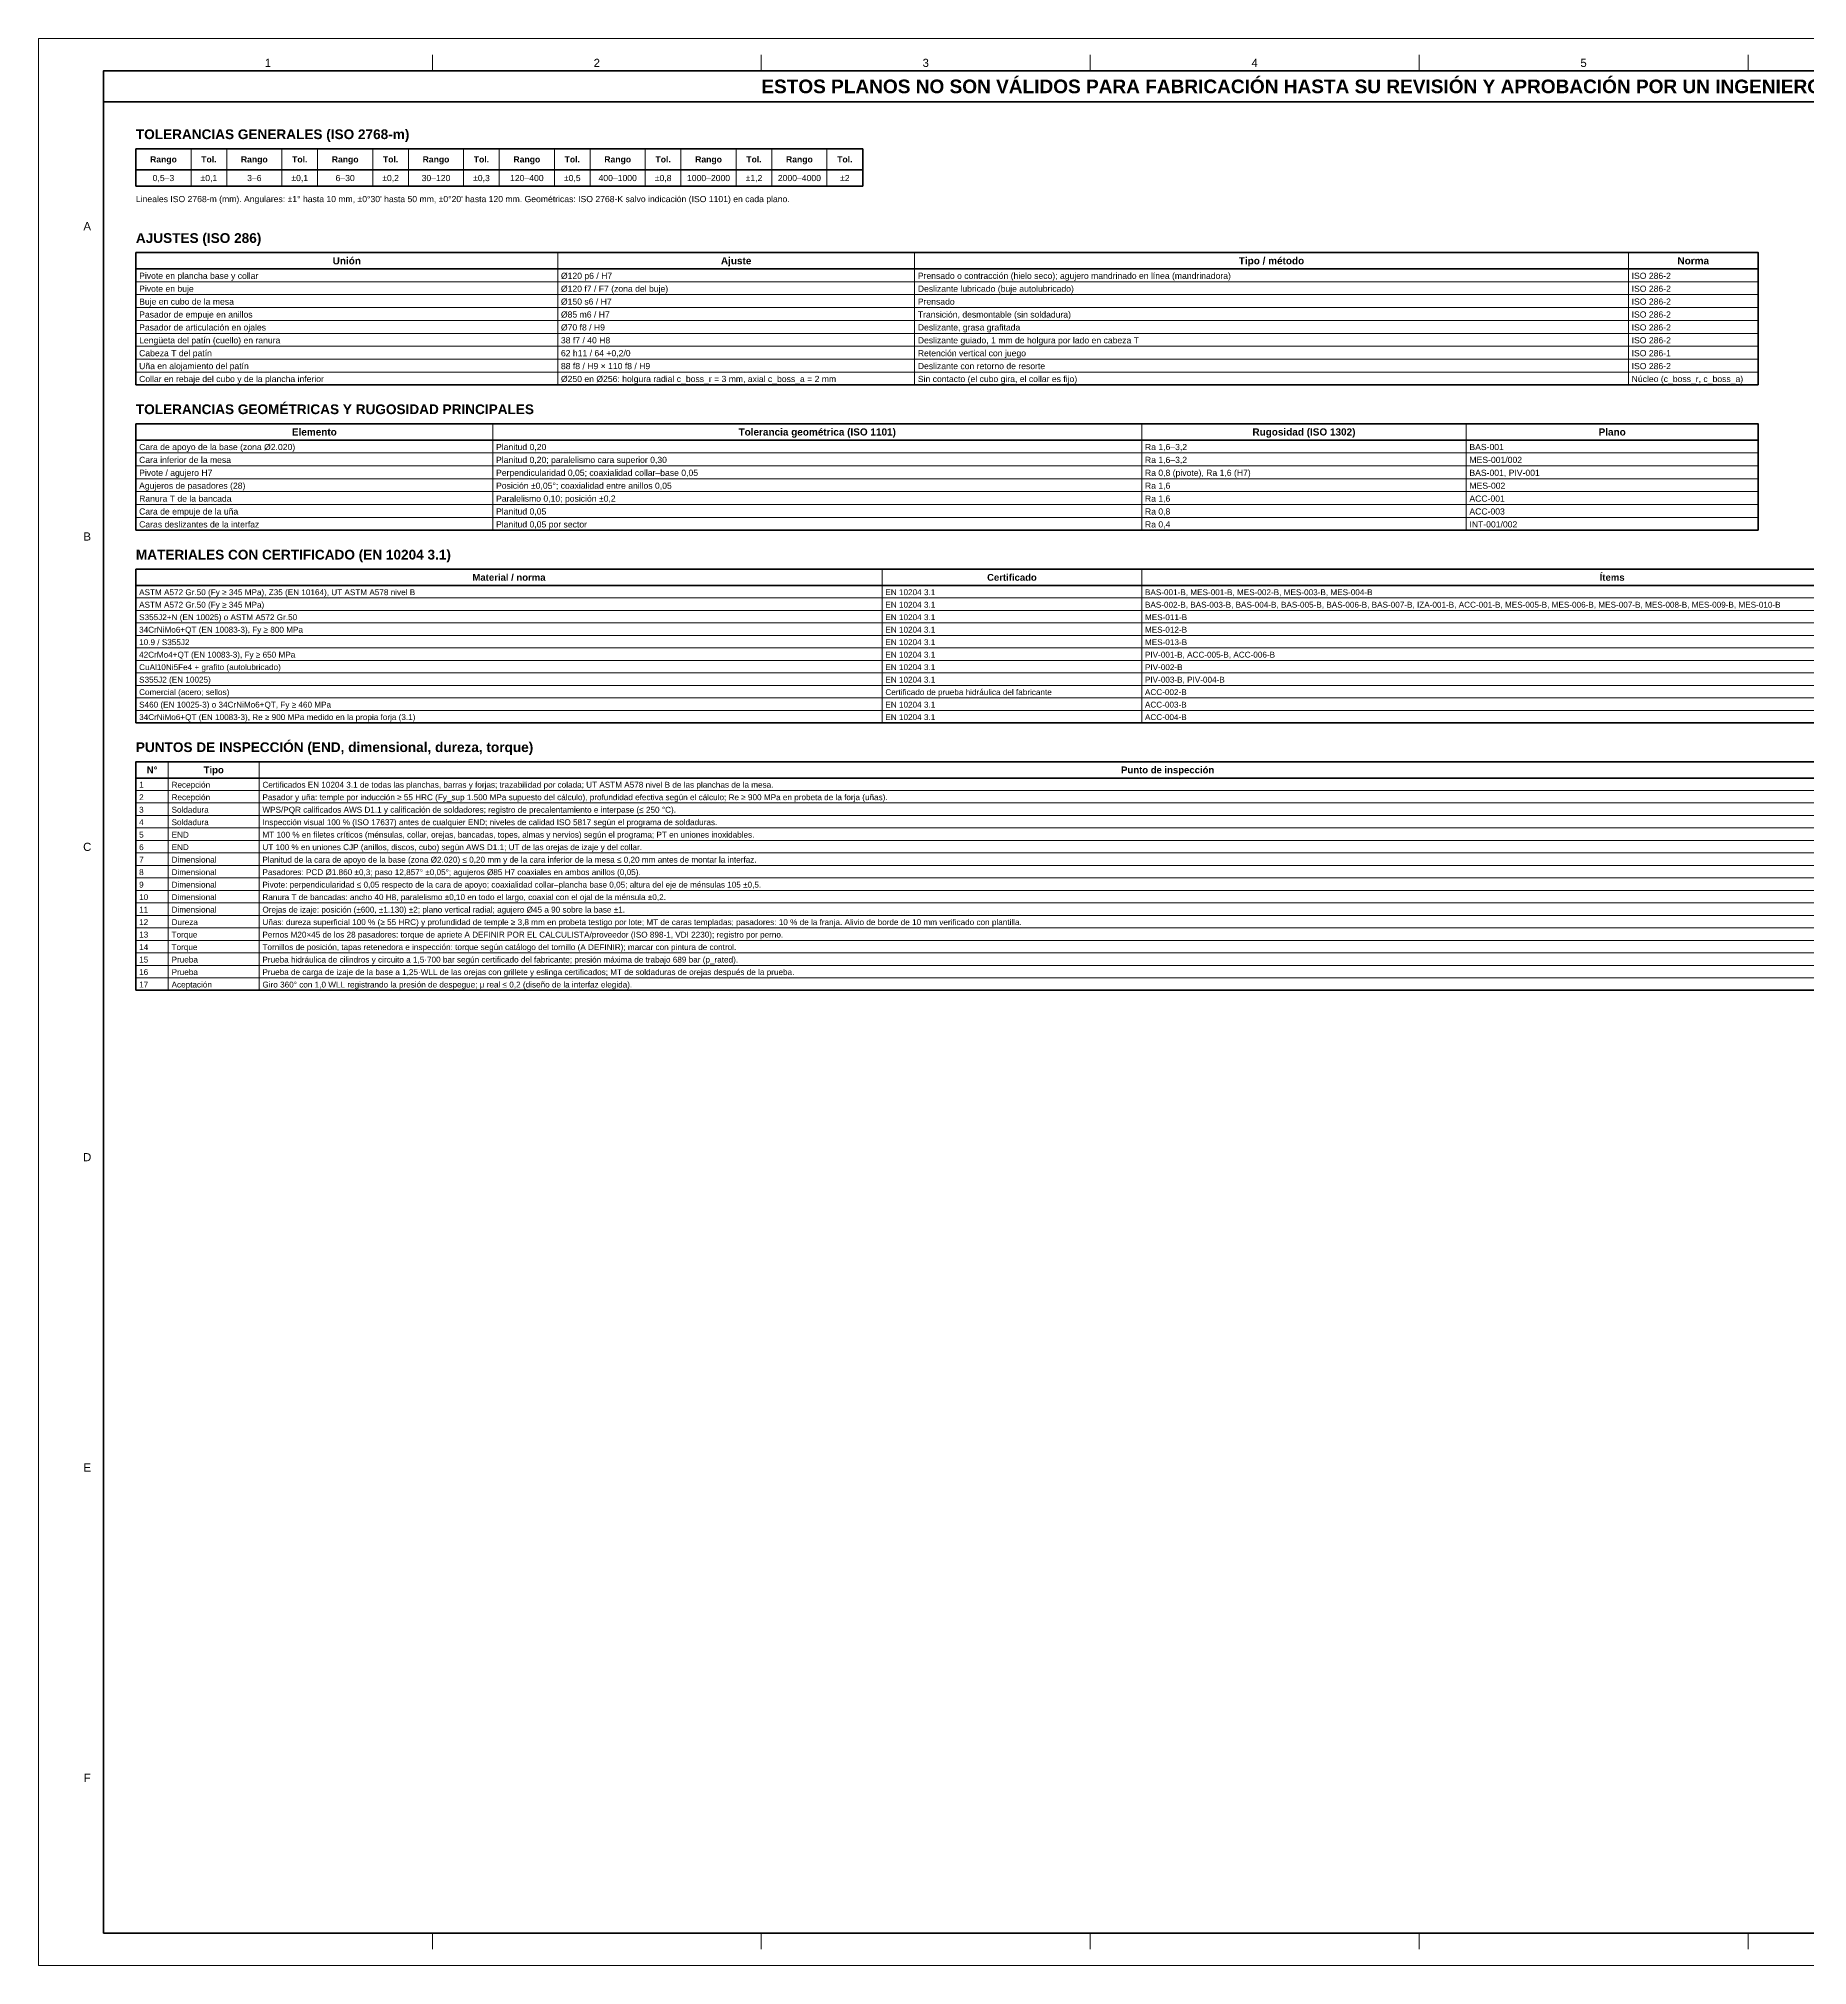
# Model space of a CAD drawing. Header units: millimetres. Extents: x 0 to 841, y 0 to 594.
# Drawn here: x 0 to 545, y 0 to 594 of the extents above; entities that cross this region are included whole.
import ezdxf
from ezdxf.enums import TextEntityAlignment as Align

# ---------------------------------------------------------------- set-up
doc = ezdxf.new("R2010")
doc.units = ezdxf.units.MM
for name, color, linetype, lineweight in [('FINA', 7, 'CONTINUOUS', 18), ('MARCO', 7, 'CONTINUOUS', 70), ('TXT', 7, 'CONTINUOUS', 25), ('VIS', 7, 'CONTINUOUS', 50)]:
    doc.layers.add(name, color=color, linetype=linetype, lineweight=lineweight)
doc.styles.add('STD', font='LiberationSans-Regular.ttf')
doc.styles.add('STDB', font='LiberationSans-Bold.ttf')

msp = doc.modelspace()

# ---------------------------------------------------------------- linework, layer by layer
at = {"layer": 'FINA'}
for p, q in [((121.375, 584), (121.375, 589)), ((222.75, 584), (222.75, 589)), ((324.125, 584), (324.125, 589)), ((425.5, 584), (425.5, 589)), ((526.875, 584), (526.875, 589)), ((47, 560), (47, 548.5)), ((58, 560), (58, 548.5)), ((75, 560), (75, 548.5)), ((86, 560), (86, 548.5)), ((103, 560), (103, 548.5)), ((114, 560), (114, 548.5)), ((131, 560), (131, 548.5)), ((142, 560), (142, 548.5)), ((159, 560), (159, 548.5)), ((170, 560), (170, 548.5)), ((187, 560), (187, 548.5)), ((198, 560), (198, 548.5)), ((215, 560), (215, 548.5)), ((226, 560), (226, 548.5)), ((243, 560), (243, 548.5)), ((30, 523), (530, 523)), ((160, 528), (160, 487.225)), ((270, 528), (270, 487.225)), ((490, 528), (490, 487.225)), ((30, 519.025), (530, 519.025)), ((30, 515.05), (530, 515.05)), ((30, 511.075), (530, 511.075)), ((30, 507.1), (530, 507.1)), ((30, 503.125), (530, 503.125)), ((30, 499.15), (530, 499.15)), ((30, 495.175), (530, 495.175)), ((30, 491.2), (530, 491.2)), ((140, 475.225), (140, 442.4)), ((340, 475.225), (340, 442.4)), ((440, 475.225), (440, 442.4)), ((30, 470.225), (530, 470.225)), ((30, 466.25), (530, 466.25)), ((30, 462.275), (530, 462.275)), ((30, 458.3), (530, 458.3)), ((30, 454.325), (530, 454.325)), ((30, 450.35), (530, 450.35)), ((30, 446.375), (530, 446.375)), ((260, 430.4), (260, 383.05)), ((340, 430.4), (340, 383.05)), ((30, 425.4), (630, 425.4)), ((30, 421.55), (630, 421.55)), ((30, 417.7), (630, 417.7)), ((30, 413.85), (630, 413.85)), ((30, 410), (630, 410)), ((30, 406.15), (630, 406.15)), ((30, 402.3), (630, 402.3)), ((30, 398.45), (630, 398.45)), ((30, 394.6), (630, 394.6)), ((30, 390.75), (630, 390.75)), ((30, 386.9), (630, 386.9)), ((40, 371.05), (40, 300.6)), ((68, 371.05), (68, 300.6)), ((30, 366.05), (628, 366.05)), ((30, 362.2), (628, 362.2)), ((30, 358.35), (628, 358.35)), ((30, 354.5), (628, 354.5)), ((30, 350.65), (628, 350.65)), ((30, 346.8), (628, 346.8)), ((30, 342.95), (628, 342.95)), ((30, 339.1), (628, 339.1)), ((30, 335.25), (628, 335.25)), ((30, 331.4), (628, 331.4)), ((30, 327.55), (628, 327.55)), ((30, 323.7), (628, 323.7)), ((30, 319.85), (628, 319.85)), ((30, 316), (628, 316)), ((30, 312.15), (628, 312.15)), ((30, 308.3), (628, 308.3)), ((30, 304.45), (628, 304.45)), ((121.375, 10), (121.375, 5)), ((222.75, 10), (222.75, 5)), ((324.125, 10), (324.125, 5)), ((425.5, 10), (425.5, 5)), ((526.875, 10), (526.875, 5))]:
    msp.add_line(p, q, dxfattribs=at)
msp.add_lwpolyline([(0, 0), (841, 0), (841, 594), (0, 594)], close=True, dxfattribs=at)
at = {"layer": 'MARCO'}
for points in [[(20, 10), (831, 10), (831, 584), (20, 584)], [(20, 574.5), (831, 574.5), (831, 584), (20, 584)]]:
    msp.add_lwpolyline(points, close=True, dxfattribs=at)
at = {"layer": 'VIS'}
for p, q in [((30, 560), (254, 560)), ((30, 560), (30, 548.5)), ((254, 560), (254, 548.5)), ((30, 553.5), (254, 553.5)), ((30, 548.5), (254, 548.5)), ((30, 528), (30, 487.225)), ((530, 528), (530, 487.225)), ((30, 487.225), (530, 487.225)), ((30, 475.225), (30, 442.4)), ((530, 475.225), (530, 442.4)), ((30, 442.4), (530, 442.4)), ((30, 430.4), (30, 383.05)), ((30, 383.05), (630, 383.05)), ((30, 371.05), (30, 300.6)), ((30, 300.6), (628, 300.6))]:
    msp.add_line(p, q, dxfattribs=at)
for points in [[(30, 523), (530, 523), (530, 528), (30, 528)], [(30, 470.225), (530, 470.225), (530, 475.225), (30, 475.225)], [(30, 425.4), (630, 425.4), (630, 430.4), (30, 430.4)], [(30, 366.05), (628, 366.05), (628, 371.05), (30, 371.05)]]:
    msp.add_lwpolyline(points, close=True, dxfattribs=at)

# ---------------------------------------------------------------- texts
at = {"layer": 'TXT'}
for s, height, style, p in [('1', 2.5, 'STD', (70.688, 586.5)), ('2', 2.5, 'STD', (172.062, 586.5)), ('ESTOS PLANOS NO SON VÁLIDOS PARA FABRICACIÓN HASTA SU REVISIÓN Y APROBACIÓN POR UN INGENIERO CALCULISTA HABILITADO.', 4.2, 'STDB', (425.5, 579.25)), ('3', 2.5, 'STD', (273.438, 586.5)), ('4', 2.5, 'STD', (374.812, 586.5)), ('5', 2.5, 'STD', (476.188, 586.5)), ('Rango', 1.9, 'STDB', (38.5, 556.75)), ('Tol.', 1.9, 'STDB', (52.5, 556.75)), ('Rango', 1.9, 'STDB', (66.5, 556.75)), ('Tol.', 1.9, 'STDB', (80.5, 556.75)), ('Rango', 1.9, 'STDB', (94.5, 556.75)), ('Tol.', 1.9, 'STDB', (108.5, 556.75)), ('Rango', 1.9, 'STDB', (122.5, 556.75)), ('Tol.', 1.9, 'STDB', (136.5, 556.75)), ('Rango', 1.9, 'STDB', (150.5, 556.75)), ('Tol.', 1.9, 'STDB', (164.5, 556.75)), ('Rango', 1.9, 'STDB', (178.5, 556.75)), ('Tol.', 1.9, 'STDB', (192.5, 556.75)), ('Rango', 1.9, 'STDB', (206.5, 556.75)), ('Tol.', 1.9, 'STDB', (220.5, 556.75)), ('Rango', 1.9, 'STDB', (234.5, 556.75)), ('Tol.', 1.9, 'STDB', (248.5, 556.75)), ('0,5–3', 1.9, 'STD', (38.5, 551)), ('±0,1', 1.9, 'STD', (52.5, 551)), ('3–6', 1.9, 'STD', (66.5, 551)), ('±0,1', 1.9, 'STD', (80.5, 551)), ('6–30', 1.9, 'STD', (94.5, 551)), ('±0,2', 1.9, 'STD', (108.5, 551)), ('30–120', 1.9, 'STD', (122.5, 551)), ('±0,3', 1.9, 'STD', (136.5, 551)), ('120–400', 1.9, 'STD', (150.5, 551)), ('±0,5', 1.9, 'STD', (164.5, 551)), ('400–1000', 1.9, 'STD', (178.5, 551)), ('±0,8', 1.9, 'STD', (192.5, 551)), ('1000–2000', 1.9, 'STD', (206.5, 551)), ('±1,2', 1.9, 'STD', (220.5, 551)), ('2000–4000', 1.9, 'STD', (234.5, 551)), ('±2', 1.9, 'STD', (248.5, 551)), ('A', 2.5, 'STD', (15, 536.167)), ('Unión', 2.2, 'STDB', (95, 525.5)), ('Ajuste', 2.2, 'STDB', (215, 525.5)), ('Tipo / método', 2.2, 'STDB', (380, 525.5)), ('Norma', 2.2, 'STDB', (510, 525.5)), ('Elemento', 2.2, 'STDB', (85, 472.725)), ('Tolerancia geométrica (ISO 1101)', 2.2, 'STDB', (240, 472.725)), ('Rugosidad (ISO 1302)', 2.2, 'STDB', (390, 472.725)), ('Plano', 2.2, 'STDB', (485, 472.725)), ('B', 2.5, 'STD', (15, 440.5)), ('Material / norma', 2.1, 'STDB', (145, 427.9)), ('Certificado', 2.1, 'STDB', (300, 427.9)), ('Ítems', 2.1, 'STDB', (485, 427.9)), ('N°', 2.1, 'STDB', (35, 368.55)), ('Tipo', 2.1, 'STDB', (54, 368.55)), ('Punto de inspección', 2.1, 'STDB', (348, 368.55)), ('C', 2.5, 'STD', (15, 344.833)), ('D', 2.5, 'STD', (15, 249.167)), ('E', 2.5, 'STD', (15, 153.5)), ('F', 2.5, 'STD', (15, 57.833))]:
    msp.add_text(s, height=height, dxfattribs=dict(at, style=style)).set_placement(p, align=Align.MIDDLE_CENTER)
at = {"layer": 'TXT', "style": 'STDB'}
for s, p in [('TOLERANCIAS GENERALES (ISO 2768-m)', (30, 566)), ('AJUSTES (ISO 286)', (30, 534)), ('TOLERANCIAS GEOMÉTRICAS Y RUGOSIDAD PRINCIPALES', (30, 481.225)), ('MATERIALES CON CERTIFICADO (EN 10204 3.1)', (30, 436.4)), ('PUNTOS DE INSPECCIÓN (END, dimensional, dureza, torque)', (30, 377.05))]:
    msp.add_text(s, height=3, dxfattribs=at).set_placement(p, align=Align.TOP_LEFT)
at = {"layer": 'TXT', "style": 'STD'}
msp.add_text("Lineales ISO 2768-m (mm). Angulares: ±1° hasta 10 mm, ±0°30' hasta 50 mm, ±0°20' hasta 120 mm. Geométricas: ISO 2768-K salvo indicación (ISO 1101) en cada plano.", height=1.9, dxfattribs=at).set_placement((30, 543), align=Align.BOTTOM_LEFT)
for s, height, p in [('Pivote en plancha base y collar', 1.9, (31, 520.86)), ('Pivote en buje', 1.9, (31, 516.885)), ('Ø120 p6 / H7', 1.9, (161, 520.86)), ('Ø120 f7 / F7 (zona del buje)', 1.9, (161, 516.885)), ('Prensado o contracción (hielo seco); agujero mandrinado en línea (mandrinadora)', 1.9, (271, 520.86)), ('Deslizante lubricado (buje autolubricado)', 1.9, (271, 516.885)), ('ISO 286-2', 1.9, (491, 520.86)), ('ISO 286-2', 1.9, (491, 516.885)), ('Buje en cubo de la mesa', 1.9, (31, 512.91)), ('Ø150 s6 / H7', 1.9, (161, 512.91)), ('Prensado', 1.9, (271, 512.91)), ('ISO 286-2', 1.9, (491, 512.91)), ('Pasador de empuje en anillos', 1.9, (31, 508.935)), ('Pasador de articulación en ojales', 1.9, (31, 504.96)), ('Ø85 m6 / H7', 1.9, (161, 508.935)), ('Ø70 f8 / H9', 1.9, (161, 504.96)), ('Transición, desmontable (sin soldadura)', 1.9, (271, 508.935)), ('Deslizante, grasa grafitada', 1.9, (271, 504.96)), ('ISO 286-2', 1.9, (491, 508.935)), ('ISO 286-2', 1.9, (491, 504.96)), ('Lengüeta del patín (cuello) en ranura', 1.9, (31, 500.985)), ('38 f7 / 40 H8', 1.9, (161, 500.985)), ('Deslizante guiado, 1 mm de holgura por lado en cabeza T', 1.9, (271, 500.985)), ('ISO 286-2', 1.9, (491, 500.985)), ('Cabeza T del patín', 1.9, (31, 497.01)), ('Uña en alojamiento del patín', 1.9, (31, 493.035)), ('88 f8 / H9 × 110 f8 / H9', 1.9, (161, 493.035)), ('62 h11 / 64 +0,2/0', 1.9, (161, 497.01)), ('Retención vertical con juego', 1.9, (271, 497.01)), ('Deslizante con retorno de resorte', 1.9, (271, 493.035)), ('ISO 286-1', 1.9, (491, 497.01)), ('ISO 286-2', 1.9, (491, 493.035)), ('Collar en rebaje del cubo y de la plancha inferior', 1.9, (31, 489.06)), ('Ø250 en Ø256: holgura radial c_boss_r = 3 mm, axial c_boss_a = 2 mm', 1.9, (161, 489.06)), ('Sin contacto (el cubo gira, el collar es fijo)', 1.9, (271, 489.06)), ('Núcleo (c_boss_r, c_boss_a)', 1.9, (491, 489.06)), ('Cara de apoyo de la base (zona Ø2.020)', 1.9, (31, 468.085)), ('Cara inferior de la mesa', 1.9, (31, 464.11)), ('Planitud 0,20', 1.9, (141, 468.085)), ('Planitud 0,20; paralelismo cara superior 0,30', 1.9, (141, 464.11)), ('Ra 1,6–3,2', 1.9, (341, 468.085)), ('Ra 1,6–3,2', 1.9, (341, 464.11)), ('BAS-001', 1.9, (441, 468.085)), ('MES-001/002', 1.9, (441, 464.11)), ('Pivote / agujero H7', 1.9, (31, 460.135)), ('Perpendicularidad 0,05; coaxialidad collar–base 0,05', 1.9, (141, 460.135)), ('Ra 0,8 (pivote), Ra 1,6 (H7)', 1.9, (341, 460.135)), ('BAS-001, PIV-001', 1.9, (441, 460.135)), ('Agujeros de pasadores (28)', 1.9, (31, 456.16)), ('Ranura T de la bancada', 1.9, (31, 452.185)), ('Posición ±0,05°; coaxialidad entre anillos 0,05', 1.9, (141, 456.16)), ('Paralelismo 0,10; posición ±0,2', 1.9, (141, 452.185)), ('Ra 1,6', 1.9, (341, 456.16)), ('Ra 1,6', 1.9, (341, 452.185)), ('ACC-001', 1.9, (441, 452.185)), ('MES-002', 1.9, (441, 456.16)), ('Cara de empuje de la uña', 1.9, (31, 448.21)), ('Planitud 0,05', 1.9, (141, 448.21)), ('Ra 0,8', 1.9, (341, 448.21)), ('ACC-003', 1.9, (441, 448.21)), ('Caras deslizantes de la interfaz', 1.9, (31, 444.235)), ('Planitud 0,05 por sector', 1.9, (141, 444.235)), ('Ra 0,4', 1.9, (341, 444.235)), ('INT-001/002', 1.9, (441, 444.235)), ('ASTM A572 Gr.50 (Fy ≥ 345 MPa), Z35 (EN 10164), UT ASTM A578 nivel B', 1.8, (31, 423.32)), ('EN 10204 3.1', 1.8, (261, 423.32)), ('BAS-001-B, MES-001-B, MES-002-B, MES-003-B, MES-004-B', 1.8, (341, 423.32)), ('ASTM A572 Gr.50 (Fy ≥ 345 MPa)', 1.8, (31, 419.47)), ('S355J2+N (EN 10025) o ASTM A572 Gr.50', 1.8, (31, 415.62)), ('EN 10204 3.1', 1.8, (261, 419.47)), ('EN 10204 3.1', 1.8, (261, 415.62)), ('BAS-002-B, BAS-003-B, BAS-004-B, BAS-005-B, BAS-006-B, BAS-007-B, IZA-001-B, ACC-001-B, MES-005-B, MES-006-B, MES-007-B, MES-008-B, MES-009-B, MES-010-B', 1.8, (341, 419.47)), ('MES-011-B', 1.8, (341, 415.62)), ('34CrNiMo6+QT (EN 10083-3), Fy ≥ 800 MPa', 1.8, (31, 411.77)), ('EN 10204 3.1', 1.8, (261, 411.77)), ('MES-012-B', 1.8, (341, 411.77)), ('42CrMo4+QT (EN 10083-3), Fy ≥ 650 MPa', 1.8, (31, 404.07)), ('10.9 / S355J2', 1.8, (31, 407.92)), ('EN 10204 3.1', 1.8, (261, 407.92)), ('EN 10204 3.1', 1.8, (261, 404.07)), ('MES-013-B', 1.8, (341, 407.92)), ('PIV-001-B, ACC-005-B, ACC-006-B', 1.8, (341, 404.07)), ('CuAl10Ni5Fe4 + grafito (autolubricado)', 1.8, (31, 400.22)), ('EN 10204 3.1', 1.8, (261, 400.22)), ('PIV-002-B', 1.8, (341, 400.22)), ('S355J2 (EN 10025)', 1.8, (31, 396.37)), ('Comercial (acero; sellos)', 1.8, (31, 392.52)), ('Certificado de prueba hidráulica del fabricante', 1.8, (261, 392.52)), ('EN 10204 3.1', 1.8, (261, 396.37)), ('ACC-002-B', 1.8, (341, 392.52)), ('PIV-003-B, PIV-004-B', 1.8, (341, 396.37)), ('S460 (EN 10025-3) o 34CrNiMo6+QT, Fy ≥ 460 MPa', 1.8, (31, 388.67)), ('EN 10204 3.1', 1.8, (261, 388.67)), ('ACC-003-B', 1.8, (341, 388.67)), ('34CrNiMo6+QT (EN 10083-3), Re ≥ 900 MPa medido en la propia forja (3.1)', 1.8, (31, 384.82)), ('EN 10204 3.1', 1.8, (261, 384.82)), ('ACC-004-B', 1.8, (341, 384.82)), ('1', 1.8, (31, 363.97)), ('Recepción', 1.8, (41, 363.97)), ('Certificados EN 10204 3.1 de todas las planchas, barras y forjas; trazabilidad por colada; UT ASTM A578 nivel B de las planchas de la mesa.', 1.8, (69, 363.97)), ('3', 1.8, (31, 356.27)), ('2', 1.8, (31, 360.12)), ('Soldadura', 1.8, (41, 356.27)), ('Recepción', 1.8, (41, 360.12)), ('WPS/PQR calificados AWS D1.1 y calificación de soldadores; registro de precalentamiento e interpase (≤ 250 °C).', 1.8, (69, 356.27)), ('Pasador y uña: temple por inducción ≥ 55 HRC (Fy_sup 1.500 MPa supuesto del cálculo), profundidad efectiva según el cálculo; Re ≥ 900 MPa en probeta de la forja (uñas).', 1.8, (69, 360.12)), ('4', 1.8, (31, 352.42)), ('Soldadura', 1.8, (41, 352.42)), ('Inspección visual 100 % (ISO 17637) antes de cualquier END; niveles de calidad ISO 5817 según el programa de soldaduras.', 1.8, (69, 352.42)), ('5', 1.8, (31, 348.57)), ('6', 1.8, (31, 344.72)), ('END', 1.8, (41, 348.57)), ('END', 1.8, (41, 344.72)), ('UT 100 % en uniones CJP (anillos, discos, cubo) según AWS D1.1; UT de las orejas de izaje y del collar.', 1.8, (69, 344.72)), ('MT 100 % en filetes críticos (ménsulas, collar, orejas, bancadas, topes, almas y nervios) según el programa; PT en uniones inoxidables.', 1.8, (69, 348.57)), ('7', 1.8, (31, 340.87)), ('Dimensional', 1.8, (41, 340.87)), ('Planitud de la cara de apoyo de la base (zona Ø2.020) ≤ 0,20 mm y de la cara inferior de la mesa ≤ 0,20 mm antes de montar la interfaz.', 1.8, (69, 340.87)), ('8', 1.8, (31, 337.02)), ('9', 1.8, (31, 333.17)), ('Dimensional', 1.8, (41, 337.02)), ('Dimensional', 1.8, (41, 333.17)), ('Pasadores: PCD Ø1.860 ±0,3; paso 12,857° ±0,05°; agujeros Ø85 H7 coaxiales en ambos anillos (0,05).', 1.8, (69, 337.02)), ('Pivote: perpendicularidad ≤ 0,05 respecto de la cara de apoyo; coaxialidad collar–plancha base 0,05; altura del eje de ménsulas 105 ±0,5.', 1.8, (69, 333.17)), ('10', 1.8, (31, 329.32)), ('Dimensional', 1.8, (41, 329.32)), ('Ranura T de bancadas: ancho 40 H8, paralelismo ±0,10 en todo el largo, coaxial con el ojal de la ménsula ±0,2.', 1.8, (69, 329.32)), ('11', 1.8, (31, 325.47)), ('12', 1.8, (31, 321.62)), ('Dimensional', 1.8, (41, 325.47)), ('Dureza', 1.8, (41, 321.62)), ('Orejas de izaje: posición (±600, ±1.130) ±2; plano vertical radial; agujero Ø45 a 90 sobre la base ±1.', 1.8, (69, 325.47)), ('Uñas: dureza superficial 100 % (≥ 55 HRC) y profundidad de temple ≥ 3,8 mm en probeta testigo por lote; MT de caras templadas; pasadores: 10 % de la franja. Alivio de borde de 10 mm verificado con plantilla.', 1.8, (69, 321.62)), ('13', 1.8, (31, 317.77)), ('Torque', 1.8, (41, 317.77)), ('Tornillos de posición, tapas retenedora e inspección: torque según catálogo del tornillo (A DEFINIR); marcar con pintura de control.', 1.8, (69, 313.92)), ('Pernos M20×45 de los 28 pasadores: torque de apriete A DEFINIR POR EL CALCULISTA/proveedor (ISO 898-1, VDI 2230); registro por perno.', 1.8, (69, 317.77)), ('14', 1.8, (31, 313.92)), ('15', 1.8, (31, 310.07)), ('Torque', 1.8, (41, 313.92)), ('Prueba', 1.8, (41, 310.07)), ('Prueba hidráulica de cilindros y circuito a 1,5·700 bar según certificado del fabricante; presión máxima de trabajo 689 bar (p_rated).', 1.8, (69, 310.07)), ('16', 1.8, (31, 306.22)), ('17', 1.8, (31, 302.37)), ('Aceptación', 1.8, (41, 302.37)), ('Prueba', 1.8, (41, 306.22)), ('Giro 360° con 1,0 WLL registrando la presión de despegue; μ real ≤ 0,2 (diseño de la interfaz elegida).', 1.8, (69, 302.37)), ('Prueba de carga de izaje de la base a 1,25·WLL de las orejas con grillete y eslinga certificados; MT de soldaduras de orejas después de la prueba.', 1.8, (69, 306.22))]:
    msp.add_text(s, height=height, dxfattribs=at).set_placement(p, align=Align.MIDDLE_LEFT)

doc.saveas('drawing.dxf')
